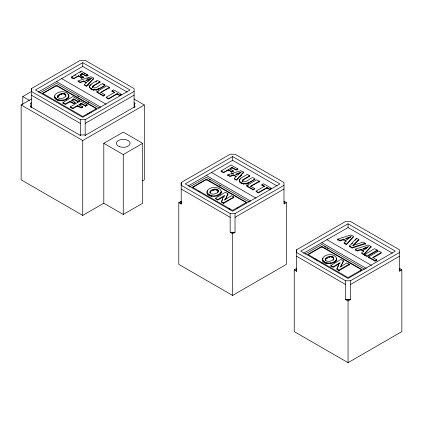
<?xml version="1.0" encoding="UTF-8"?>
<svg xmlns="http://www.w3.org/2000/svg" width="423" height="423" viewBox="0 0 423 423"><rect width="100%" height="100%" fill="white"/><g stroke="black" fill="none" stroke-linecap="round" stroke-linejoin="round"><path stroke-width="0.63" d="M134.112 107.516L134.112 88.597L85.166 60.336L80.307 60.341L31.36 88.597L31.36 91.405L80.307 119.661L85.171 119.661L134.112 91.405M180.732 203.733L180.732 201.491M178.786 202.612L181.218 204.013L181.218 201.205L178.786 202.612L178.786 264.37L232.597 295.434L286.403 264.37L286.403 202.612L283.976 201.205M286.403 202.612L283.976 204.013L283.976 182.493L235.024 154.231L230.165 154.236L181.218 182.493L181.218 185.3L230.165 213.557L235.029 213.557L283.976 185.3M296.179 270.958L296.179 268.716M294.234 269.837L296.66 271.238L296.666 268.436L294.234 269.837L294.234 331.595L348.044 362.664L401.85 331.595L401.85 269.837L399.418 268.436M401.85 269.837L399.418 271.243L399.418 249.718L350.471 221.462L345.612 221.462L296.666 249.718L296.66 252.526L345.612 280.787L350.471 280.787L399.418 252.526M66.041 96.312C65.729 92.124 57.428 94.155 57.48 97.761M333.847 259.193C333.536 255.006 325.234 257.041 325.287 260.642M209.766 192.957C210.099 189.002 220.642 188.288 217.66 192.899M54.562 96.661L54.763 95.91M68.79 97.724C70.218 90.168 56.486 89.962 54.562 96.063C55.17 102.784 68.362 102.133 68.923 95.73M221.155 193.38C222.577 185.824 208.846 185.618 206.921 191.719C207.529 198.44 220.721 197.79 221.282 191.386M336.597 260.605C338.31 252.362 321.269 252.864 322.442 260.785M89.369 86.789L89.919 85.642L91.315 84.547M239.397 180.108C238.662 182.08 241.163 183.201 242.665 183.688C247.291 185.195 251.214 181.155 254.995 179.299M221.61 201.681L222.794 198.974M337.057 268.912L338.712 265.115M233.755 196.928L223.497 202.855L221.372 201.628L223.27 197.287L224.544 195.405L217.787 199.556L215.487 198.228L225.306 192.306L227.897 193.57L225.956 197.99L224.534 199.968L231.265 195.754L233.755 196.928L233.755 198.017M227.897 194.168L225.956 198.588L224.888 200.068M330.934 266.543L330.934 265.454L340.748 259.532L343.344 260.795L341.403 265.216L339.976 267.193L346.707 262.979L349.202 264.158L349.202 265.242M343.344 261.393L340.689 266.802M57.814 95.767C56.539 99.96 64.433 98.76 65.75 96.18C67.003 91.992 59.125 93.166 57.814 95.767L57.814 96.851M210.173 191.423C208.899 195.611 216.793 194.416 218.109 191.836C219.363 187.648 211.484 188.822 210.173 191.423L210.173 192.507M325.62 258.649C324.346 262.842 332.24 261.641 333.557 259.061C334.81 254.873 326.931 256.047 325.62 258.649L325.62 259.738M207.122 191.566L207.593 190.821M323.04 258.051C320.074 265.454 336.92 265.348 336.724 258.617M54.636 97.903L54.636 96.814C57.502 101.615 65.787 101.06 68.79 96.64M207 193.56L207 192.47C209.861 197.271 218.146 196.716 221.155 192.296M322.442 259.701C325.303 264.497 333.594 263.941 336.597 259.521M99.987 82.755L99.987 81.782L93.525 85.515L92.262 86.747L92.277 87.725M92.262 87.196L93.525 85.964L99.987 82.231M242.527 180.039L242.136 181.171C245.663 183.799 249.48 178.337 252.668 177.507L254.995 178.85C250.955 181.657 244.885 185.829 240.105 181.943C236.991 177.946 245.377 176.603 247.08 174.329L249.85 175.677L243.384 179.41L242.527 180.039L242.527 181.012M242.12 181.092L243.384 179.86L249.85 176.127L248.74 175.587M349.636 246.958L349.636 245.874L356.425 238.255L358.815 239.376L358.815 240.46M351.762 244.092L352.608 243.14M355.151 240.285L356.425 238.858M93.663 78.139L86.63 85.911L84.336 84.584L86.424 82.48L83.791 80.957L80.164 82.173L77.964 80.904L90.913 76.79L93.663 78.139L93.663 79.112M93.663 78.588L86.63 86.361L84.336 85.034M87.952 85.425L88.83 84.452M227.823 174.799L240.772 170.686L243.521 172.034L236.494 179.807L234.194 178.48L236.283 176.375L233.649 174.852L230.022 176.068L227.823 174.799L227.823 175.772M243.521 172.478L236.494 180.256L234.194 178.929M240.444 176.407L241.76 174.948M353.512 236.917L346.479 244.69L344.185 243.362M355.283 249.173L368.227 245.054L370.976 246.403L363.949 254.175L361.649 252.848L363.738 250.744L361.105 249.221L357.477 250.442L355.283 249.173L355.283 250.257M370.976 247L363.949 254.773L361.649 253.446M358.815 239.376L352.639 245.631L363.103 242.051L365.255 243.294L365.255 244.378M358.815 239.973L353.57 245.403M333.107 260.124L333.557 259.659M344.185 243.849L344.185 242.765L346.273 240.661L343.64 239.138L340.013 240.354L337.813 239.085L337.813 240.174M87.936 81.433L90.099 79.529M239.778 179.532L240.375 178.977M79.82 72.629L80.724 71.926M95.889 81.903L96.777 81.221M83.294 77.848L83.294 76.875L79.847 74.887L82.141 73.449L86.197 75.791L87.91 75.014L87.91 75.987M75.008 103.408L75.008 102.324L71.561 100.336L73.851 98.897L77.911 101.24L79.624 100.457L79.624 101.541M82.395 107.675L82.395 106.591L78.948 104.597L81.237 103.159L85.298 105.501L87.011 104.724L87.011 105.808M237.774 169.882L237.774 168.904L236.06 169.686L232 167.344L229.71 168.782L233.158 170.77L233.158 171.743M224.544 196.002L217.787 200.153L215.487 198.826M339.992 263.228L333.229 267.384L330.934 266.056M22.773 104.449L22.773 96.55L31.35 91.601M82.739 62.678L35.41 90.004L82.739 117.324L130.062 90.004L82.739 62.678L82.739 66.422L38.26 92.103M39.857 92.975L56.481 83.379L99.347 108.124M103.804 203.225L103.804 143.339L123.257 132.108L142.704 143.339L142.704 203.225L123.257 214.45L103.804 203.225L82.739 215.386L21.15 179.833L21.15 104.973L31.413 99.045M56.481 85.25L42.543 93.293L82.739 116.499L96.677 108.452L56.481 85.25L56.481 86.223M42.543 93.742L56.481 85.7L96.677 108.901M71.334 78.054L71.334 77.081L81.179 71.122L87.91 75.014M73.031 76.547L71.334 77.531L73.692 78.889L78.419 76.161L81.866 78.155L83.294 77.324M74.728 75.569L75.86 74.913M31.36 102.821L30.229 103.476L30.874 103.852L30.874 107.342M83.294 76.875L81.866 77.705L78.419 75.712L73.692 78.44L71.334 77.081M80.338 75.056L82.141 73.898L86.197 76.24L87.91 75.458M30.874 106.094L30.229 106.469L80.143 135.291L80.793 134.916L84.685 134.916L85.33 135.291L135.249 106.469L134.599 106.094M63.048 103.609L63.048 102.525L72.888 96.571L79.624 100.457M75.008 102.324L73.576 103.149L70.128 101.16L65.406 103.889L63.048 102.525M71.561 100.933L73.851 99.495L77.911 101.837L79.624 101.055M89.427 87.894L89.427 86.921C93.34 92.679 101.197 87.931 105.137 84.954L102.81 83.611C99.622 84.441 95.804 89.903 92.277 87.275M75.008 102.921L73.576 103.751L70.128 101.758L65.406 104.486L63.048 103.122M70.435 107.876L70.435 106.792L80.28 100.838L87.011 104.724M82.395 106.591L80.962 107.416L77.515 105.427L72.793 108.151L70.435 106.792M109.478 87.27L100.711 92.267L104.867 94.673L103.154 95.45L96.719 91.733L106.686 85.895L109.478 87.27L109.478 88.243M78.948 105.2L81.237 103.762L85.298 106.104L87.011 105.322M109.478 87.72L100.711 92.716M82.395 107.188L80.962 108.013L77.515 106.025L72.793 108.753L70.435 107.389M112.095 90.744L113.628 89.861L121.253 94.26L119.725 95.149L117.102 93.631L108.558 98.57L106.199 97.205L114.744 92.272L112.095 90.744L112.095 91.717M87.757 114.051L88.872 113.412M89.983 112.767L91.098 112.121M121.253 94.71L119.725 95.598L117.102 94.08L108.558 99.019L106.199 97.655M85.171 123.405L134.112 95.149M21.15 104.973L82.739 140.531L144.322 104.973L144.322 179.833L142.614 180.817M103.804 143.339L123.257 154.564L142.704 143.339M232.597 156.573L185.274 183.894L232.597 211.22L279.92 183.894L232.597 156.573L232.597 160.317L188.119 185.993M189.716 186.871L206.339 177.274L249.205 202.02M206.339 179.146L192.402 187.188L232.597 210.395L246.535 202.347L206.339 179.146L206.339 180.119M192.402 187.638L206.339 179.59L246.535 202.797M221.197 171.95L221.197 170.977L231.037 165.018L237.774 168.904M233.158 170.77L231.725 171.601L228.277 169.607L223.556 172.335L221.197 170.977M229.71 169.232L232 167.794L236.06 170.136L237.774 169.353M233.158 171.22L231.725 172.05L228.277 170.057L223.556 172.785L221.197 171.421M259.336 181.166L250.569 186.162L254.731 188.568L253.017 189.345L246.577 185.628L256.544 179.791L259.336 181.166L259.336 182.139M259.336 181.615L250.569 186.612M233.755 197.525L223.497 203.452L221.372 202.226M261.959 184.64L263.487 183.756L271.117 188.156L269.583 189.044L266.961 187.526L258.416 192.465L256.058 191.101L264.602 186.168L261.959 184.64L261.959 185.612M237.615 207.947L238.731 207.307M271.117 188.605L269.583 189.488L266.961 187.976L258.416 192.914L256.058 191.55M235.029 217.3L283.976 189.044M230.165 213.557L230.165 232.275L232.597 233.676L235.029 232.275L235.029 213.557M348.044 223.799L300.716 251.125L348.044 278.445L395.368 251.125L348.044 223.799L348.044 227.542L303.566 253.224M305.163 254.096L321.787 244.499L364.652 269.245M321.787 246.371L307.849 254.419L348.044 277.625L361.982 269.578L321.787 246.371L321.787 247.344M307.849 254.868L321.787 246.821L361.982 270.027M364.721 255.709L364.721 254.62L374.535 248.698L377.332 250.072L377.332 251.156M330.934 265.454L333.229 266.781L339.992 262.63L338.712 264.518L336.819 268.854L338.945 270.08L349.202 264.158M349.202 264.756L338.945 270.678L336.819 269.451M377.332 250.072L367.085 255.989L364.721 254.62M377.332 250.67L367.085 256.587L364.721 255.222M373.588 257.544L381.414 253.028M360.306 270.99L361.422 270.345M350.471 284.531L399.418 256.269M345.612 280.787L345.612 299.5L348.044 300.906L350.471 299.5L350.471 280.787M98.432 91.373L96.719 92.182L103.154 95.899L104.867 95.122M248.29 185.269L246.577 186.078L253.017 189.795L254.731 189.012M368.655 257.977L368.655 256.893L378.617 251.056L381.414 252.425L372.647 257.427L376.803 259.828L376.803 260.917M376.803 259.828L375.09 260.61L368.655 256.893M376.803 260.431L375.09 261.208L368.655 257.491M88.534 79.328L91.384 78.096L87.498 81.401L85.658 80.338L88.534 79.328L88.534 80.301M91.384 78.541L86.234 80.582M238.392 173.224L241.242 171.987L237.361 175.296L235.516 174.234L238.392 173.224L238.392 174.197M240.671 172.684L236.092 174.477M348.383 237.509L351.233 236.277L347.346 239.582L345.506 238.519L348.383 237.509L348.383 238.593M350.662 237.118L346.083 238.916M365.853 247.592L368.697 246.36L364.816 249.665L362.976 248.602L365.853 247.592L365.853 248.676M367.561 247.45L362.976 249.2M87.381 78.493L89.269 77.917M231.593 174.107L233.475 173.53M337.813 239.085L350.762 234.971L353.512 236.32L346.479 244.092L344.185 242.765M365.255 243.294L352.058 247.503L349.636 245.874M230.165 232.275L235.029 232.275M230.651 232.555L234.543 232.555M345.612 299.5L350.471 299.5M346.099 299.78L349.985 299.78M99.987 81.782L97.221 80.433C94.937 82.194 85.885 85.314 91.024 89.026C95.878 92.087 101.155 87.862 105.137 85.404L102.81 84.061M82.739 66.422L127.212 92.098M134.059 99.045L144.322 104.973M83.987 73.195L85.108 73.84M86.229 74.49L87.35 75.135M134.112 102.821L135.249 103.476L134.599 103.852L134.599 107.342M232.597 160.317L277.07 185.993M112.095 91.194L114.744 92.722M348.044 227.542L392.518 253.218M80.344 75.622L81.819 76.473M86.424 82.929L83.791 81.406L80.164 82.622L77.964 81.353M364.177 243.267L365.255 243.891L352.058 248.105L349.636 246.472M261.959 185.089L264.602 186.617M236.283 176.819L233.649 175.302L230.022 176.518L227.823 175.249M346.273 241.258L343.64 239.735L340.013 240.957L337.813 239.688M363.738 251.341L361.105 249.819L357.477 251.04L355.283 249.771M61.668 78.588L106.141 104.264M56.481 81.581L100.954 107.257M211.526 172.478L256 198.16M326.974 239.709L371.447 265.385M77.626 96.037L78.773 96.693M87.915 101.975L89.057 102.636M206.339 175.476L250.813 201.152M321.787 242.702L366.26 268.378M209.2 179.373L210.342 180.029M219.484 185.311L220.632 185.972M324.642 246.598L325.789 247.259M326.931 247.915L328.074 248.576M198.63 191.233L199.762 191.889M228.632 208.555L229.768 209.211M31.36 95.149L80.307 123.405M314.078 258.464L315.209 259.114M316.341 259.77L317.472 260.425M321.432 262.709L322.569 263.365M22.773 96.55L29.636 100.515M181.218 189.044L230.165 217.3M296.66 256.269L345.612 284.531M67.902 94.271L68.558 94.99M399.904 268.716L399.904 270.963M370.976 246.403L370.976 247.487M361.105 249.221L361.105 250.305M348.044 300.906L348.044 362.664M343.64 239.138L343.64 240.222M343.344 260.795L343.344 261.879M338.945 270.08L338.945 271.164M336.121 260.261L336.121 261.351M335.386 260.975L335.386 262.059M334.403 261.641L334.403 262.725M333.033 256.819L333.033 257.908M332.362 256.512L332.362 257.602M331.653 256.338L331.653 257.422M330.749 262.921L330.749 264.005M329.422 256.454L329.422 257.538M327.328 257.3L327.328 258.384M326.868 262.789L326.868 263.878M326.07 258.183L326.07 259.267M325.615 262.403L325.615 263.492M324.43 261.832L324.43 262.921M323.463 261.16L323.463 262.249M322.807 260.446L322.807 261.53M296.666 249.718L296.66 271.238M284.462 201.491L284.462 203.733M266.961 187.526L266.961 188.499M253.017 189.345L253.017 190.318M248.502 182.599L248.502 183.571M247.555 183.059L247.555 184.031M246.577 183.365L246.577 184.338M243.616 183.455L243.616 184.428M243.521 172.034L243.521 173.007M243.384 179.41L243.384 180.383M241.745 182.905L241.745 183.878M240.105 181.943L240.105 182.916M233.649 174.852L233.649 175.825M232.597 233.676L232.597 295.434M232 167.344L232 168.317M231.725 171.601L231.725 172.573M228.277 169.607L228.277 170.58M227.897 193.57L227.897 194.654M223.497 202.855L223.497 203.939M220.679 193.036L220.679 194.12M219.939 193.75L219.939 194.834M218.437 190.445L218.437 191.529M218.141 190.006L218.141 191.651M217.808 194.982L217.808 196.066M217.586 189.594L217.586 190.678M216.92 189.287L216.92 190.371M216.206 189.113L216.206 190.197M213.975 189.224L213.975 190.313M213.245 189.446L213.245 190.53M211.881 190.07L211.881 191.159M211.421 195.563L211.421 196.647M210.628 190.958L210.628 192.042M210.168 195.177L210.168 196.261M208.988 194.606L208.988 195.69M208.021 193.935L208.021 195.019M207.36 193.216L207.36 194.305M181.218 182.493L181.218 204.013M123.257 154.564L123.257 214.45M117.102 93.631L117.102 94.604M103.154 95.45L103.154 96.423M98.644 88.703L98.644 89.676M96.719 89.47L96.719 90.443M93.758 89.56L93.758 90.533M93.525 85.515L93.525 86.488M92.669 86.144L92.669 87.117M91.886 89.01L91.886 89.983M91.024 88.576L91.024 89.554M85.298 105.501L85.298 106.591M85.171 119.661L85.171 135.772M83.791 80.957L83.791 81.93M82.739 140.531L82.739 215.386M82.141 73.449L82.141 74.422M81.866 77.705L81.866 78.678M81.311 74.041L81.311 75.014M81.237 103.159L81.237 104.248M80.412 103.751L80.412 104.841M80.307 119.661L80.307 135.772M78.419 75.712L78.419 76.685M77.911 101.24L77.911 102.324M77.515 105.427L77.515 106.511M73.851 98.897L73.851 99.981M73.026 99.49L73.026 100.574M70.128 101.16L70.128 102.244M68.314 97.38L68.314 98.464M66.596 98.755L66.596 99.844M65.227 93.938L65.227 95.022M64.56 93.631L64.56 94.715M62.948 100.034L62.948 101.118M61.615 93.568L61.615 94.657M59.521 94.414L59.521 95.503M59.061 99.907L59.061 100.991M58.263 95.302L58.263 96.386M57.808 99.521L57.808 100.605M56.624 98.95L56.624 100.034M55.656 98.279L55.656 99.363M55.001 97.56L55.001 98.649M31.36 88.597L31.36 107.516M119.667 146.723A6.874 3.971 0 0 0 130.131 143.439A6.874 3.971 0 0 0 119.968 139.849A6.874 3.971 0 0 0 119.667 146.723"/></g></svg>
